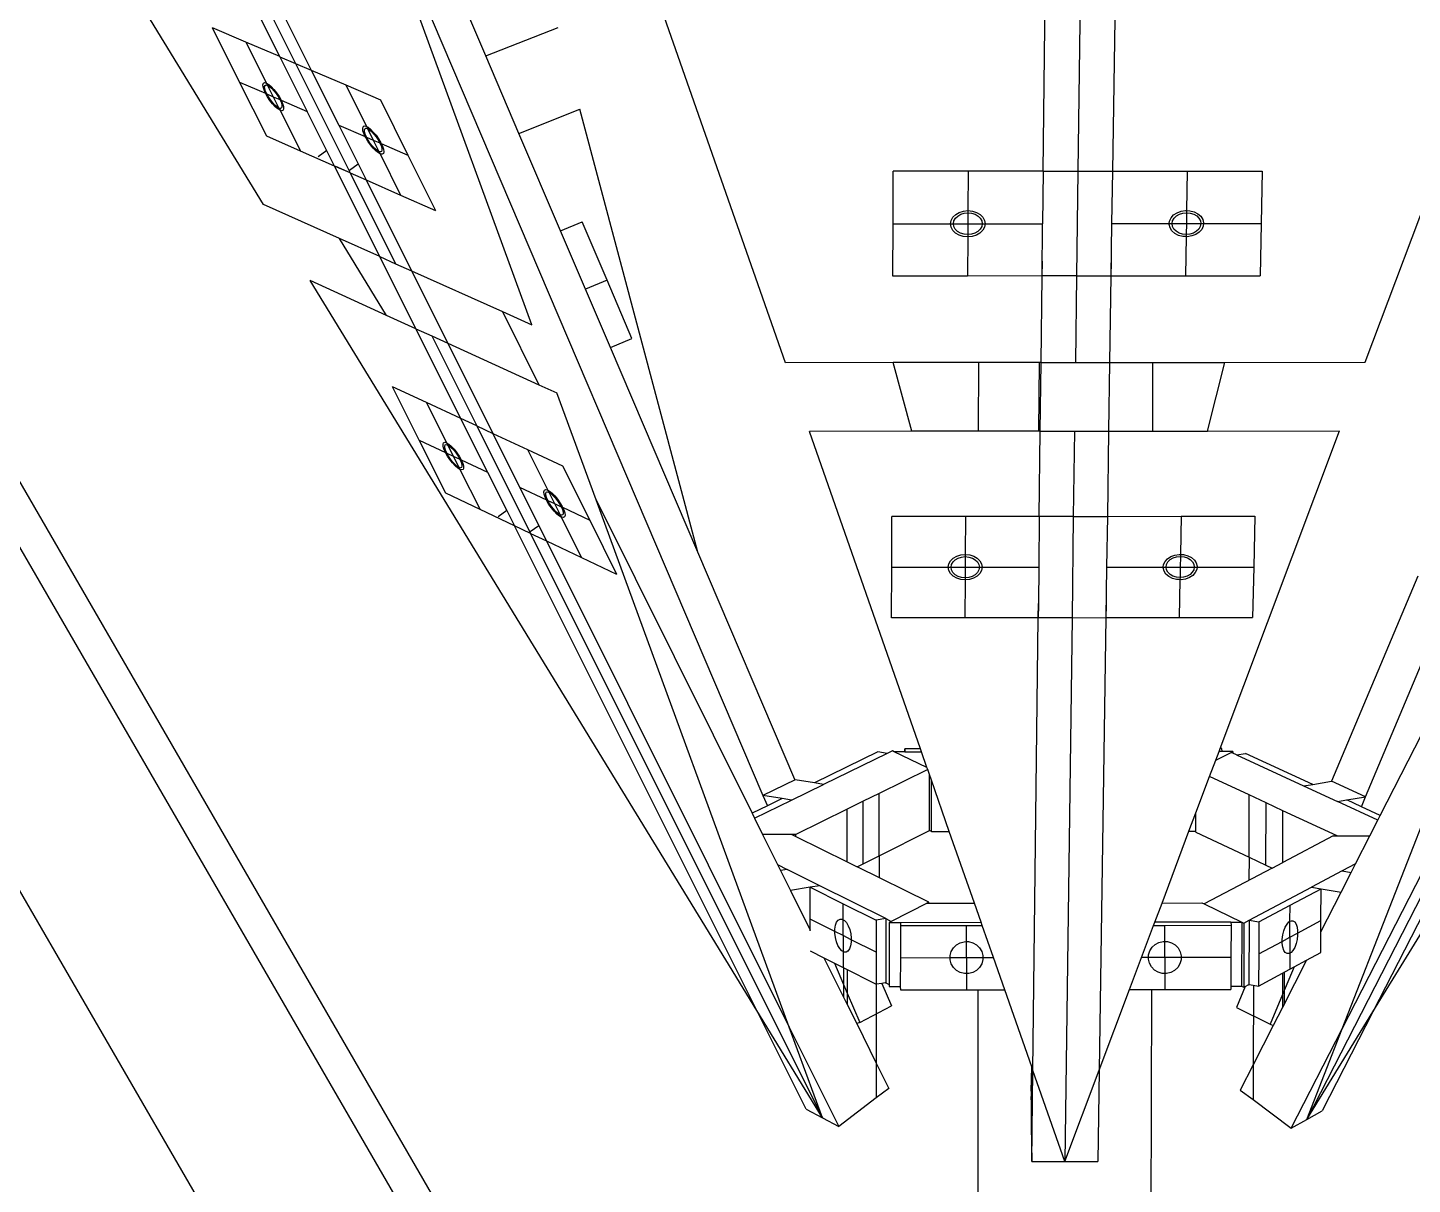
# Model space of a CAD drawing. Extents: x -61 to 68, y -78 to 75.
# Drawn here: x -14.03 to 9.12, y -51.82 to -32.47 of the extents above; entities that cross this region are included whole.
import ezdxf

# ---------------------------------------------------------------- set-up
doc = ezdxf.new("R2010")
doc.units = 0
doc.header["$MEASUREMENT"] = 0
doc.layers.get('0').update_dxf_attribs({"linetype": 'CONTINUOUS'})

msp = doc.modelspace()

# ---------------------------------------------------------------- linework, layer by layer
for p, q in [((-51.089, 22.631), (-5.445, -56.245)), ((-50.451, 22.655), (-5.401, -55.228)), ((-8.684, -56.365), (-52.14, 18.563)), ((8.337, -45.339), (24.602, -6.574)), ((-10.088, -35.432), (-17.137, -23.906)), ((-1.365, -38.078), (-5.106, -27.379)), ((8.332, -38.07), (12.353, -27.367)), ((-9.819, -32.959), (-11.97, -28.653)), ((-11.709, -28.759), (-9.554, -33.073)), ((-11.447, -28.864), (-9.291, -33.186)), ((-8.646, -29.127), (-1.74, -45.316)), ((-5.601, -37.445), (-8.646, -29.127)), ((2.946, -34.874), (2.997, -30.714)), ((3.581, -30.713), (3.526, -34.874)), ((4.168, -30.713), (4.103, -34.874)), ((-6.373, -32.943), (-7.066, -31.322)), ((-10.489, -33.384), (-10.945, -32.476)), ((-10.384, -32.717), (-10.945, -32.476)), ((-6.373, -32.943), (-5.163, -32.473)), ((-9.819, -32.959), (-10.384, -32.717)), ((-10.384, -32.717), (-10.041, -33.401)), ((-9.817, -32.96), (-9.819, -32.959)), ((-9.817, -32.96), (-9.554, -33.073)), ((-9.817, -32.96), (-9.36, -33.875)), ((-9.554, -33.073), (-9.291, -33.186)), ((-9.554, -33.073), (-8.64, -34.904)), ((-5.819, -34.242), (-6.373, -32.943)), ((-9.291, -33.186), (-8.716, -33.433)), ((-9.291, -33.186), (-8.832, -34.104)), ((-10.035, -34.29), (-10.489, -33.384)), ((-10.489, -33.384), (-10.057, -33.572)), ((-10.1, -33.428), (-10.091, -33.403)), ((-10.097, -33.466), (-10.1, -33.428)), ((-10.082, -33.515), (-10.097, -33.466)), ((-10.091, -33.403), (-10.071, -33.394)), ((-10.057, -33.572), (-10.082, -33.515)), ((-10.071, -33.394), (-10.041, -33.401)), ((-10.071, -33.461), (-10.064, -33.441)), ((-10.068, -33.493), (-10.071, -33.461)), ((-10.056, -33.534), (-10.068, -33.493)), ((-10.064, -33.441), (-10.047, -33.433)), ((-10.035, -33.581), (-10.056, -33.534)), ((-10.047, -33.433), (-10.022, -33.439)), ((-10.041, -33.401), (-10.022, -33.439)), ((-10.041, -33.401), (-10.003, -33.423)), ((-10.022, -33.439), (-9.991, -33.457)), ((-10.022, -33.439), (-9.927, -33.629)), ((-10.003, -33.423), (-9.961, -33.46)), ((-9.991, -33.457), (-9.955, -33.488)), ((-9.961, -33.46), (-9.915, -33.507)), ((-9.955, -33.488), (-9.917, -33.528)), ((-9.917, -33.528), (-9.88, -33.574)), ((-9.915, -33.507), (-9.871, -33.564)), ((-9.871, -33.564), (-9.831, -33.624)), ((-8.716, -33.433), (-8.37, -34.126)), ((-8.716, -33.433), (-8.136, -33.682)), ((-10.057, -33.572), (-10.035, -33.581)), ((-10.023, -33.633), (-10.057, -33.572)), ((-10.007, -33.632), (-10.035, -33.581)), ((-10.035, -33.581), (-9.927, -33.629)), ((-9.983, -33.693), (-10.023, -33.633)), ((-9.973, -33.682), (-10.007, -33.632)), ((-9.938, -33.749), (-9.983, -33.693)), ((-9.937, -33.729), (-9.973, -33.682)), ((-9.893, -33.797), (-9.938, -33.749)), ((-9.899, -33.769), (-9.937, -33.729)), ((-9.927, -33.629), (-9.818, -33.676)), ((-9.927, -33.629), (-9.832, -33.818)), ((-9.863, -33.799), (-9.899, -33.769)), ((-9.851, -33.834), (-9.893, -33.797)), ((-9.88, -33.574), (-9.847, -33.625)), ((-9.832, -33.818), (-9.863, -33.799)), ((-9.847, -33.625), (-9.818, -33.676)), ((-9.831, -33.624), (-9.797, -33.685)), ((-9.818, -33.676), (-9.797, -33.685)), ((-9.818, -33.676), (-9.797, -33.723)), ((-9.797, -33.685), (-9.36, -33.875)), ((-9.797, -33.685), (-9.772, -33.742)), ((-9.797, -33.723), (-9.785, -33.764)), ((-9.783, -33.796), (-9.79, -33.816)), ((-9.785, -33.764), (-9.783, -33.796)), ((-9.772, -33.742), (-9.757, -33.792)), ((-9.757, -33.792), (-9.754, -33.83)), ((-8.136, -33.682), (-7.675, -34.607)), ((-9.813, -33.856), (-9.851, -33.834)), ((-9.832, -33.818), (-9.813, -33.856)), ((-9.807, -33.824), (-9.832, -33.818)), ((-9.813, -33.856), (-9.472, -34.538)), ((-9.783, -33.863), (-9.813, -33.856)), ((-9.79, -33.816), (-9.807, -33.824)), ((-9.763, -33.854), (-9.783, -33.863)), ((-9.754, -33.83), (-9.763, -33.854)), ((-8.903, -34.788), (-9.36, -33.875)), ((-5.819, -34.242), (-4.8, -33.837)), ((-2.828, -41.246), (-4.8, -33.837)), ((-8.832, -34.104), (-8.389, -34.297)), ((-8.832, -34.104), (-8.375, -35.02)), ((-8.432, -34.16), (-8.426, -34.131)), ((-8.427, -34.201), (-8.432, -34.16)), ((-8.409, -34.253), (-8.427, -34.201)), ((-8.426, -34.131), (-8.408, -34.118)), ((-8.389, -34.297), (-8.409, -34.253)), ((-8.408, -34.118), (-8.38, -34.121)), ((-8.402, -34.185), (-8.395, -34.164)), ((-8.4, -34.217), (-8.402, -34.185)), ((-8.388, -34.258), (-8.4, -34.217)), ((-8.395, -34.164), (-8.377, -34.157)), ((-8.367, -34.306), (-8.388, -34.258)), ((-8.38, -34.121), (-8.37, -34.126)), ((-8.377, -34.157), (-8.352, -34.163)), ((-8.37, -34.126), (-8.343, -34.14)), ((-8.37, -34.126), (-8.352, -34.163)), ((-8.352, -34.163), (-8.32, -34.182)), ((-8.352, -34.163), (-8.256, -34.355)), ((-8.343, -34.14), (-8.3, -34.174)), ((-8.32, -34.182), (-8.283, -34.213)), ((-8.3, -34.174), (-8.255, -34.22)), ((-8.283, -34.213), (-8.245, -34.253)), ((-8.255, -34.22), (-8.209, -34.275)), ((-8.245, -34.253), (-8.208, -34.301)), ((-5.124, -35.87), (-5.819, -34.242)), ((-9.472, -34.538), (-10.035, -34.29)), ((-8.382, -34.312), (-8.389, -34.297)), ((-8.389, -34.297), (-8.367, -34.306)), ((-8.345, -34.374), (-8.382, -34.312)), ((-8.339, -34.358), (-8.367, -34.306)), ((-8.367, -34.306), (-8.256, -34.355)), ((-8.303, -34.435), (-8.345, -34.374)), ((-8.305, -34.409), (-8.339, -34.358)), ((-8.267, -34.456), (-8.305, -34.409)), ((-8.258, -34.49), (-8.303, -34.435)), ((-8.229, -34.497), (-8.267, -34.456)), ((-8.212, -34.536), (-8.258, -34.49)), ((-8.256, -34.355), (-8.16, -34.547)), ((-8.256, -34.355), (-8.145, -34.403)), ((-8.209, -34.275), (-8.167, -34.336)), ((-8.208, -34.301), (-8.173, -34.352)), ((-8.173, -34.352), (-8.145, -34.403)), ((-8.167, -34.336), (-8.13, -34.398)), ((-8.145, -34.403), (-8.123, -34.413)), ((-8.145, -34.403), (-8.124, -34.451)), ((-8.13, -34.398), (-8.123, -34.413)), ((-8.124, -34.451), (-8.112, -34.493)), ((-8.123, -34.413), (-7.675, -34.607)), ((-8.123, -34.413), (-8.103, -34.457)), ((-8.112, -34.493), (-8.11, -34.525)), ((-8.103, -34.457), (-8.085, -34.509)), ((-8.903, -34.788), (-9.472, -34.538)), ((-9.033, -34.529), (-9.179, -34.632)), ((-8.192, -34.527), (-8.229, -34.497)), ((-8.169, -34.569), (-8.212, -34.536)), ((-8.16, -34.547), (-8.192, -34.527)), ((-8.142, -34.583), (-8.169, -34.569)), ((-8.16, -34.547), (-8.142, -34.583)), ((-8.135, -34.553), (-8.16, -34.547)), ((-8.133, -34.588), (-8.142, -34.583)), ((-8.142, -34.583), (-7.797, -35.274)), ((-8.118, -34.545), (-8.135, -34.553)), ((-8.104, -34.591), (-8.133, -34.588)), ((-8.11, -34.525), (-8.118, -34.545)), ((-8.086, -34.578), (-8.104, -34.591)), ((-8.08, -34.55), (-8.086, -34.578)), ((-8.085, -34.509), (-8.08, -34.55)), ((-7.675, -34.607), (-7.215, -35.531)), ((-8.64, -34.904), (-8.903, -34.788)), ((-8.146, -36.303), (-8.903, -34.788)), ((-8.64, -34.904), (-8.88, -34.798)), ((-8.505, -34.76), (-8.651, -34.865)), ((-8.64, -34.904), (-7.881, -36.422)), ((-8.64, -34.904), (-8.375, -35.02)), ((0.436, -35.755), (0.438, -34.876)), ((1.692, -34.875), (0.438, -34.876)), ((1.692, -34.875), (1.688, -35.535)), ((2.946, -34.874), (1.692, -34.875)), ((2.946, -34.874), (2.936, -35.753)), ((2.946, -34.874), (3.526, -34.874)), ((3.526, -34.874), (3.503, -36.627)), ((3.526, -34.874), (4.103, -34.874)), ((4.103, -34.874), (4.091, -35.752)), ((4.103, -34.874), (5.356, -34.873)), ((5.356, -34.873), (5.345, -35.533)), ((5.356, -34.873), (6.61, -34.872)), ((6.61, -34.872), (6.591, -35.75)), ((-8.375, -35.02), (-7.616, -36.541)), ((-8.375, -35.02), (-7.797, -35.274)), ((-7.797, -35.274), (-7.215, -35.531)), ((-8.818, -36.002), (-10.088, -35.432)), ((1.408, -35.697), (1.437, -35.645)), ((1.437, -35.645), (1.483, -35.599)), ((1.478, -35.663), (1.517, -35.625)), ((1.483, -35.599), (1.543, -35.564)), ((1.517, -35.625), (1.567, -35.596)), ((1.543, -35.564), (1.613, -35.542)), ((1.567, -35.596), (1.625, -35.578)), ((1.613, -35.542), (1.688, -35.535)), ((1.625, -35.578), (1.687, -35.571)), ((1.687, -35.571), (1.686, -35.754)), ((1.688, -35.535), (1.687, -35.571)), ((1.687, -35.571), (1.75, -35.577)), ((1.688, -35.535), (1.762, -35.542)), ((1.75, -35.577), (1.807, -35.596)), ((1.762, -35.542), (1.832, -35.564)), ((1.807, -35.596), (1.857, -35.625)), ((1.832, -35.564), (1.891, -35.599)), ((1.857, -35.625), (1.895, -35.663)), ((1.891, -35.599), (1.937, -35.644)), ((1.937, -35.644), (1.965, -35.697)), ((5.084, -35.655), (5.126, -35.607)), ((5.126, -35.607), (5.184, -35.569)), ((5.134, -35.66), (5.173, -35.622)), ((5.173, -35.622), (5.223, -35.593)), ((5.184, -35.569), (5.252, -35.544)), ((5.223, -35.593), (5.282, -35.575)), ((5.252, -35.544), (5.326, -35.533)), ((5.282, -35.575), (5.344, -35.569)), ((5.326, -35.533), (5.345, -35.533)), ((5.344, -35.569), (5.341, -35.751)), ((5.345, -35.533), (5.344, -35.569)), ((5.344, -35.569), (5.406, -35.575)), ((5.345, -35.533), (5.401, -35.536)), ((5.401, -35.536), (5.472, -35.554)), ((5.406, -35.575), (5.464, -35.593)), ((5.464, -35.593), (5.513, -35.622)), ((5.472, -35.554), (5.534, -35.586)), ((5.513, -35.622), (5.551, -35.66)), ((5.534, -35.586), (5.583, -35.629)), ((5.583, -35.629), (5.615, -35.68)), ((-5.124, -35.87), (-4.762, -35.721)), ((-4.706, -36.847), (-5.124, -35.87)), ((-4.345, -36.696), (-4.762, -35.721)), ((0.433, -36.629), (0.436, -35.755)), ((0.436, -35.755), (1.397, -35.754)), ((1.397, -35.754), (1.408, -35.697)), ((1.397, -35.754), (1.446, -35.754)), ((1.407, -35.811), (1.397, -35.754)), ((1.435, -35.864), (1.407, -35.811)), ((1.481, -35.909), (1.435, -35.864)), ((1.446, -35.754), (1.454, -35.707)), ((1.453, -35.801), (1.446, -35.754)), ((1.446, -35.754), (1.686, -35.754)), ((1.477, -35.845), (1.453, -35.801)), ((1.454, -35.707), (1.478, -35.663)), ((1.515, -35.883), (1.477, -35.845)), ((1.565, -35.912), (1.515, -35.883)), ((1.686, -35.754), (1.685, -35.936)), ((1.686, -35.754), (1.927, -35.754)), ((1.855, -35.883), (1.805, -35.912)), ((1.894, -35.845), (1.855, -35.883)), ((1.935, -35.863), (1.889, -35.909)), ((1.918, -35.801), (1.894, -35.845)), ((1.895, -35.663), (1.919, -35.707)), ((1.927, -35.754), (1.918, -35.801)), ((1.919, -35.707), (1.927, -35.754)), ((1.927, -35.754), (1.975, -35.754)), ((1.964, -35.81), (1.935, -35.863)), ((1.975, -35.754), (1.964, -35.81)), ((1.965, -35.697), (1.975, -35.754)), ((1.975, -35.754), (2.936, -35.753)), ((2.927, -36.627), (2.936, -35.753)), ((4.091, -35.752), (4.079, -36.626)), ((4.091, -35.752), (5.054, -35.751)), ((5.053, -35.766), (5.054, -35.751)), ((5.067, -35.822), (5.053, -35.766)), ((5.054, -35.751), (5.059, -35.709)), ((5.054, -35.751), (5.101, -35.751)), ((5.059, -35.709), (5.084, -35.655)), ((5.099, -35.873), (5.067, -35.822)), ((5.148, -35.916), (5.099, -35.873)), ((5.101, -35.751), (5.11, -35.704)), ((5.108, -35.799), (5.101, -35.751)), ((5.101, -35.751), (5.341, -35.751)), ((5.131, -35.843), (5.108, -35.799)), ((5.11, -35.704), (5.134, -35.66)), ((5.169, -35.88), (5.131, -35.843)), ((5.218, -35.909), (5.169, -35.88)), ((5.341, -35.751), (5.338, -35.934)), ((5.341, -35.751), (5.581, -35.751)), ((5.509, -35.88), (5.458, -35.909)), ((5.548, -35.842), (5.509, -35.88)), ((5.572, -35.798), (5.548, -35.842)), ((5.551, -35.66), (5.574, -35.704)), ((5.598, -35.848), (5.555, -35.895)), ((5.581, -35.751), (5.572, -35.798)), ((5.574, -35.704), (5.581, -35.751)), ((5.581, -35.751), (5.628, -35.751)), ((5.623, -35.794), (5.598, -35.848)), ((5.615, -35.68), (5.629, -35.737)), ((5.628, -35.751), (5.623, -35.794)), ((5.629, -35.737), (5.628, -35.751)), ((5.628, -35.751), (6.591, -35.75)), ((6.591, -35.75), (6.573, -36.624)), ((-8.032, -37.287), (-8.818, -36.002)), ((-8.146, -36.303), (-8.818, -36.002)), ((1.541, -35.944), (1.481, -35.909)), ((1.61, -35.966), (1.541, -35.944)), ((1.623, -35.93), (1.565, -35.912)), ((1.685, -35.973), (1.61, -35.966)), ((1.685, -35.936), (1.623, -35.93)), ((1.685, -35.973), (1.68, -36.628)), ((1.747, -35.93), (1.685, -35.936)), ((1.685, -35.936), (1.685, -35.973)), ((1.759, -35.965), (1.685, -35.973)), ((1.805, -35.912), (1.747, -35.93)), ((1.829, -35.944), (1.759, -35.965)), ((1.889, -35.909), (1.829, -35.944)), ((5.21, -35.948), (5.148, -35.916)), ((5.281, -35.966), (5.21, -35.948)), ((5.276, -35.928), (5.218, -35.909)), ((5.338, -35.934), (5.276, -35.928)), ((5.337, -35.969), (5.281, -35.966)), ((5.337, -35.969), (5.326, -36.625)), ((5.338, -35.934), (5.337, -35.969)), ((5.356, -35.97), (5.337, -35.969)), ((5.4, -35.927), (5.338, -35.934)), ((5.43, -35.958), (5.356, -35.97)), ((5.458, -35.909), (5.4, -35.927)), ((5.498, -35.933), (5.43, -35.958)), ((5.555, -35.895), (5.498, -35.933)), ((-8.146, -36.303), (-7.881, -36.422)), ((-7.543, -37.51), (-8.146, -36.303)), ((-7.881, -36.422), (-7.616, -36.541)), ((-7.616, -36.541), (-7.011, -37.752)), ((-7.616, -36.541), (-6.095, -37.223)), ((2.93, -36.379), (2.932, -36.508)), ((4.082, -36.378), (4.085, -36.507)), ((-1.844, -48.912), (-9.309, -36.705)), ((-8.032, -37.287), (-9.309, -36.705)), ((-4.345, -36.696), (-4.706, -36.847)), ((-3.929, -37.673), (-4.345, -36.696)), ((1.68, -36.628), (0.433, -36.629)), ((2.927, -36.627), (1.68, -36.628)), ((2.911, -38.074), (2.927, -36.627)), ((3.503, -36.627), (2.927, -36.627)), ((3.503, -36.627), (2.979, -36.627)), ((3.503, -36.627), (3.484, -38.074)), ((3.503, -36.627), (4.079, -36.626)), ((4.079, -36.626), (4.057, -38.073)), ((4.079, -36.626), (5.326, -36.625)), ((5.326, -36.625), (6.573, -36.624)), ((8.458, -48.936), (15.968, -36.709)), ((-4.288, -37.826), (-4.706, -36.847)), ((-6.095, -37.223), (-5.487, -38.446)), ((-6.095, -37.223), (-5.601, -37.445)), ((-7.543, -37.51), (-8.032, -37.287)), ((-7.543, -37.51), (-7.278, -37.631)), ((-6.792, -39.012), (-7.543, -37.51)), ((-7.278, -37.631), (-7.011, -37.752)), ((-7.278, -37.631), (-6.526, -39.135)), ((-4.288, -37.826), (-3.929, -37.673)), ((-7.011, -37.752), (-6.258, -39.26)), ((-7.011, -37.752), (-5.487, -38.446)), ((-2.828, -41.246), (-4.288, -37.826)), ((0.44, -38.076), (-1.365, -38.078)), ((1.862, -38.075), (0.44, -38.076)), ((0.75, -39.225), (0.44, -38.076)), ((1.862, -38.075), (1.861, -39.224)), ((2.885, -38.074), (1.862, -38.075)), ((2.872, -39.223), (2.885, -38.074)), ((2.889, -38.074), (2.885, -38.074)), ((2.892, -38.074), (2.889, -38.074)), ((2.911, -38.074), (2.892, -38.074)), ((2.898, -39.223), (2.911, -38.074)), ((2.911, -38.074), (3.484, -38.074)), ((3.484, -38.074), (4.057, -38.073)), ((4.057, -38.073), (4.04, -39.222)), ((4.057, -38.073), (4.776, -38.073)), ((4.776, -38.073), (4.774, -39.222)), ((4.776, -38.073), (5.984, -38.072)), ((5.691, -39.221), (5.984, -38.072)), ((5.984, -38.072), (8.332, -38.07)), ((-7.486, -39.374), (-7.933, -38.482)), ((-7.365, -38.746), (-7.933, -38.482)), ((-5.487, -38.446), (-5.184, -38.584)), ((-4.53, -40.37), (-5.184, -38.584)), ((-6.792, -39.012), (-7.365, -38.746)), ((-7.365, -38.746), (-7.029, -39.417)), ((-6.526, -39.135), (-6.792, -39.012)), ((-6.343, -39.91), (-6.792, -39.012)), ((-6.526, -39.135), (-6.258, -39.26)), ((-6.526, -39.135), (-5.628, -40.932)), ((-6.258, -39.26), (-5.676, -39.53)), ((-6.258, -39.26), (-5.808, -40.161)), ((0.75, -39.225), (-0.963, -39.226)), ((0.894, -44.535), (-0.963, -39.226)), ((1.861, -39.224), (0.75, -39.225)), ((2.872, -39.223), (1.861, -39.224)), ((2.876, -39.223), (2.872, -39.223)), ((2.879, -39.223), (2.876, -39.223)), ((2.898, -39.223), (2.879, -39.223)), ((2.881, -40.649), (2.898, -39.223)), ((2.898, -39.223), (3.469, -39.223)), ((3.469, -39.223), (3.45, -40.648)), ((3.469, -39.223), (4.04, -39.222)), ((4.04, -39.222), (4.019, -40.648)), ((4.04, -39.222), (4.774, -39.222)), ((4.774, -39.222), (5.691, -39.221)), ((5.691, -39.221), (7.9, -39.219)), ((5.904, -44.531), (7.9, -39.219)), ((7.945, -49.218), (11.811, -39.321)), ((-7.041, -40.262), (-7.486, -39.374)), ((-7.486, -39.374), (-7.049, -39.579)), ((-7.089, -39.439), (-7.08, -39.416)), ((-7.087, -39.476), (-7.089, -39.439)), ((-7.073, -39.523), (-7.087, -39.476)), ((-7.08, -39.416), (-7.059, -39.409)), ((-7.049, -39.579), (-7.073, -39.523)), ((-7.061, -39.473), (-7.053, -39.454)), ((-7.059, -39.503), (-7.061, -39.473)), ((-7.059, -39.409), (-7.029, -39.417)), ((-7.047, -39.543), (-7.059, -39.503)), ((-7.053, -39.454), (-7.035, -39.448)), ((-7.049, -39.579), (-7.027, -39.589)), ((-7.015, -39.639), (-7.049, -39.579)), ((-7.027, -39.589), (-7.047, -39.543)), ((-7.035, -39.448), (-7.01, -39.455)), ((-7.029, -39.417), (-7.01, -39.455)), ((-7.029, -39.417), (-6.991, -39.441)), ((-7.01, -39.455), (-6.979, -39.474)), ((-7.01, -39.455), (-6.917, -39.641)), ((-6.991, -39.441), (-6.948, -39.478)), ((-6.979, -39.474), (-6.943, -39.505)), ((-6.948, -39.478), (-6.903, -39.526)), ((-6.943, -39.505), (-6.905, -39.546)), ((-6.905, -39.546), (-6.868, -39.592)), ((-6.903, -39.526), (-6.859, -39.583)), ((-6.859, -39.583), (-6.818, -39.643)), ((-5.676, -39.53), (-5.337, -40.21)), ((-5.676, -39.53), (-5.089, -39.802)), ((8.582, -45.651), (11.782, -39.378)), ((-6.999, -39.639), (-7.027, -39.589)), ((-7.027, -39.589), (-6.917, -39.641)), ((-6.975, -39.699), (-7.015, -39.639)), ((-6.966, -39.689), (-6.999, -39.639)), ((-6.931, -39.755), (-6.975, -39.699)), ((-6.929, -39.736), (-6.966, -39.689)), ((-6.886, -39.803), (-6.931, -39.755)), ((-6.891, -39.776), (-6.929, -39.736)), ((-6.917, -39.641), (-6.807, -39.692)), ((-6.917, -39.641), (-6.824, -39.827)), ((-6.855, -39.807), (-6.891, -39.776)), ((-6.843, -39.84), (-6.886, -39.803)), ((-6.868, -39.592), (-6.835, -39.642)), ((-6.824, -39.827), (-6.855, -39.807)), ((-6.835, -39.642), (-6.807, -39.692)), ((-6.818, -39.643), (-6.785, -39.703)), ((-6.807, -39.692), (-6.785, -39.703)), ((-6.807, -39.692), (-6.787, -39.739)), ((-6.787, -39.739), (-6.775, -39.779)), ((-6.785, -39.703), (-6.343, -39.91)), ((-6.785, -39.703), (-6.76, -39.758)), ((-6.773, -39.809), (-6.781, -39.828)), ((-6.775, -39.779), (-6.773, -39.809)), ((-6.76, -39.758), (-6.747, -39.806)), ((-6.747, -39.806), (-6.744, -39.843)), ((-5.089, -39.802), (-4.636, -40.71)), ((-6.805, -39.864), (-6.843, -39.84)), ((-6.824, -39.827), (-6.805, -39.864)), ((-6.798, -39.834), (-6.824, -39.827)), ((-6.805, -39.864), (-6.47, -40.533)), ((-6.775, -39.872), (-6.805, -39.864)), ((-6.781, -39.828), (-6.798, -39.834)), ((-6.754, -39.865), (-6.775, -39.872)), ((-6.744, -39.843), (-6.754, -39.865)), ((-6.343, -39.91), (-6.022, -40.551)), ((-6.47, -40.533), (-7.041, -40.262)), ((-5.808, -40.161), (-5.359, -40.371)), ((-5.808, -40.161), (-5.36, -41.059)), ((-5.401, -40.238), (-5.394, -40.211)), ((-5.396, -40.278), (-5.401, -40.238)), ((-5.379, -40.328), (-5.396, -40.278)), ((-5.394, -40.211), (-5.375, -40.2)), ((-5.375, -40.2), (-5.346, -40.205)), ((-5.371, -40.264), (-5.363, -40.245)), ((-5.369, -40.294), (-5.371, -40.264)), ((-5.363, -40.245), (-5.345, -40.239)), ((-5.346, -40.205), (-5.337, -40.21)), ((-5.345, -40.239), (-5.319, -40.246)), ((-5.337, -40.21), (-5.309, -40.225)), ((-5.337, -40.21), (-5.319, -40.246)), ((-5.319, -40.246), (-5.287, -40.266)), ((-5.319, -40.246), (-5.225, -40.434)), ((-5.309, -40.225), (-5.266, -40.26)), ((-5.287, -40.266), (-5.25, -40.298)), ((-5.266, -40.26), (-5.221, -40.306)), ((-5.359, -40.371), (-5.379, -40.328)), ((-5.358, -40.335), (-5.369, -40.294)), ((-5.352, -40.386), (-5.359, -40.371)), ((-5.359, -40.371), (-5.338, -40.381)), ((-5.338, -40.381), (-5.358, -40.335)), ((-5.317, -40.447), (-5.352, -40.386)), ((-5.309, -40.432), (-5.338, -40.381)), ((-5.338, -40.381), (-5.225, -40.434)), ((-5.275, -40.507), (-5.317, -40.447)), ((-5.276, -40.483), (-5.309, -40.432)), ((-5.238, -40.53), (-5.276, -40.483)), ((-5.229, -40.562), (-5.275, -40.507)), ((-5.25, -40.298), (-5.212, -40.338)), ((-5.225, -40.434), (-5.131, -40.622)), ((-5.225, -40.434), (-5.112, -40.487)), ((-5.221, -40.306), (-5.175, -40.361)), ((-5.212, -40.338), (-5.174, -40.386)), ((-5.175, -40.361), (-5.133, -40.422)), ((-5.174, -40.386), (-5.14, -40.437)), ((-5.14, -40.437), (-5.112, -40.487)), ((-5.133, -40.422), (-5.097, -40.483)), ((-5.112, -40.487), (-5.09, -40.497)), ((-5.112, -40.487), (-5.092, -40.534)), ((-5.097, -40.483), (-5.09, -40.497)), ((-5.09, -40.497), (-4.636, -40.71)), ((-5.09, -40.497), (-5.07, -40.54)), ((-1.3, -49.193), (-4.53, -40.37)), ((-4.53, -40.37), (-1.922, -45.615)), ((-5.896, -40.805), (-6.47, -40.533)), ((-6.022, -40.551), (-6.165, -40.656)), ((-6.022, -40.551), (-5.896, -40.805)), ((-5.2, -40.571), (-5.238, -40.53)), ((-5.184, -40.609), (-5.229, -40.562)), ((-5.163, -40.602), (-5.2, -40.571)), ((-5.141, -40.643), (-5.184, -40.609)), ((-5.131, -40.622), (-5.163, -40.602)), ((-5.113, -40.659), (-5.141, -40.643)), ((-5.131, -40.622), (-5.113, -40.659)), ((-5.105, -40.63), (-5.131, -40.622)), ((-5.104, -40.664), (-5.113, -40.659)), ((-5.113, -40.659), (-4.775, -41.336)), ((-5.087, -40.624), (-5.105, -40.63)), ((-5.075, -40.668), (-5.104, -40.664)), ((-5.092, -40.534), (-5.08, -40.574)), ((-5.079, -40.605), (-5.087, -40.624)), ((-5.08, -40.574), (-5.079, -40.605)), ((-5.056, -40.657), (-5.075, -40.668)), ((-5.07, -40.54), (-5.054, -40.591)), ((-5.049, -40.631), (-5.056, -40.657)), ((-5.054, -40.591), (-5.049, -40.631)), ((-4.636, -40.71), (-4.186, -41.616)), ((0.413, -41.5), (0.416, -40.651)), ((1.649, -40.65), (0.416, -40.651)), ((1.649, -40.65), (1.644, -41.287)), ((2.881, -40.649), (1.649, -40.65)), ((2.881, -40.649), (2.872, -41.498)), ((3.45, -40.648), (2.881, -40.649)), ((3.45, -40.648), (3.43, -42.343)), ((3.45, -40.648), (4.019, -40.648)), ((4.019, -40.648), (4.007, -41.497)), ((4.019, -40.648), (5.251, -40.647)), ((5.251, -40.647), (5.24, -41.285)), ((5.251, -40.647), (6.484, -40.646)), ((6.484, -40.646), (6.466, -41.495)), ((-5.628, -40.932), (-5.896, -40.805)), ((-1.844, -48.912), (-5.896, -40.805)), ((-5.487, -40.804), (-5.631, -40.909)), ((-5.628, -40.932), (-5.36, -41.059)), ((-5.628, -40.932), (-0.745, -50.707)), ((12.368, -40.943), (7.353, -50.735)), ((12.619, -40.816), (8.458, -48.936)), ((-5.36, -41.059), (-4.775, -41.336)), ((-5.36, -41.059), (-1.3, -49.193)), ((7.945, -49.218), (12.115, -41.071)), ((-4.775, -41.336), (-4.186, -41.616)), ((-1.204, -45.051), (-2.828, -41.246)), ((1.369, -41.444), (1.398, -41.393)), ((1.398, -41.393), (1.443, -41.349)), ((1.415, -41.453), (1.439, -41.411)), ((1.439, -41.411), (1.477, -41.374)), ((1.443, -41.349), (1.502, -41.316)), ((1.477, -41.374), (1.526, -41.346)), ((1.502, -41.316), (1.571, -41.294)), ((1.526, -41.346), (1.583, -41.328)), ((1.571, -41.294), (1.644, -41.287)), ((1.583, -41.328), (1.644, -41.322)), ((1.644, -41.322), (1.643, -41.499)), ((1.644, -41.287), (1.644, -41.322)), ((1.644, -41.287), (1.718, -41.294)), ((1.644, -41.322), (1.705, -41.328)), ((1.705, -41.328), (1.762, -41.346)), ((1.718, -41.294), (1.786, -41.315)), ((1.762, -41.346), (1.811, -41.374)), ((1.786, -41.315), (1.845, -41.349)), ((1.811, -41.374), (1.848, -41.411)), ((1.845, -41.349), (1.889, -41.393)), ((1.848, -41.411), (1.872, -41.453)), ((1.889, -41.393), (1.917, -41.444)), ((4.959, -41.455), (4.984, -41.403)), ((4.984, -41.403), (5.026, -41.357)), ((5.009, -41.451), (5.033, -41.408)), ((5.026, -41.357), (5.082, -41.32)), ((5.033, -41.408), (5.072, -41.371)), ((5.072, -41.371), (5.121, -41.343)), ((5.082, -41.32), (5.149, -41.295)), ((5.121, -41.343), (5.178, -41.326)), ((5.149, -41.295), (5.222, -41.285)), ((5.178, -41.326), (5.24, -41.319)), ((5.222, -41.285), (5.24, -41.285)), ((5.24, -41.319), (5.237, -41.496)), ((5.24, -41.285), (5.295, -41.288)), ((5.24, -41.285), (5.24, -41.319)), ((5.24, -41.319), (5.301, -41.325)), ((5.295, -41.288), (5.365, -41.306)), ((5.301, -41.325), (5.358, -41.343)), ((5.358, -41.343), (5.406, -41.371)), ((5.365, -41.306), (5.426, -41.336)), ((5.406, -41.371), (5.443, -41.408)), ((5.426, -41.336), (5.475, -41.378)), ((5.443, -41.408), (5.466, -41.45)), ((5.475, -41.378), (5.506, -41.428)), ((5.506, -41.428), (5.52, -41.482)), ((0.411, -42.345), (0.413, -41.5)), ((0.413, -41.5), (1.359, -41.499)), ((1.359, -41.499), (1.369, -41.444)), ((1.359, -41.499), (1.406, -41.499)), ((1.369, -41.554), (1.359, -41.499)), ((1.397, -41.605), (1.369, -41.554)), ((1.441, -41.649), (1.397, -41.605)), ((1.406, -41.499), (1.415, -41.453)), ((1.414, -41.545), (1.406, -41.499)), ((1.406, -41.499), (1.643, -41.499)), ((1.438, -41.587), (1.414, -41.545)), ((1.475, -41.624), (1.438, -41.587)), ((1.5, -41.682), (1.441, -41.649)), ((1.524, -41.652), (1.475, -41.624)), ((1.581, -41.669), (1.524, -41.652)), ((1.642, -41.675), (1.581, -41.669)), ((1.643, -41.499), (1.642, -41.675)), ((1.703, -41.669), (1.642, -41.675)), ((1.643, -41.499), (1.879, -41.499)), ((1.76, -41.652), (1.703, -41.669)), ((1.809, -41.624), (1.76, -41.652)), ((1.842, -41.649), (1.783, -41.682)), ((1.847, -41.587), (1.809, -41.624)), ((1.888, -41.605), (1.842, -41.649)), ((1.871, -41.544), (1.847, -41.587)), ((1.879, -41.499), (1.871, -41.544)), ((1.872, -41.453), (1.879, -41.499)), ((1.879, -41.499), (1.927, -41.499)), ((1.917, -41.554), (1.888, -41.605)), ((1.917, -41.444), (1.927, -41.499)), ((1.927, -41.499), (1.917, -41.554)), ((1.927, -41.499), (2.872, -41.498)), ((2.872, -41.498), (2.866, -42.103)), ((4.007, -41.497), (3.996, -42.342)), ((4.007, -41.497), (4.955, -41.496)), ((4.953, -41.51), (4.955, -41.496)), ((4.967, -41.565), (4.953, -41.51)), ((4.955, -41.496), (4.959, -41.455)), ((4.955, -41.496), (5, -41.496)), ((4.999, -41.614), (4.967, -41.565)), ((5.047, -41.655), (4.999, -41.614)), ((5, -41.496), (5.009, -41.451)), ((5.008, -41.542), (5, -41.496)), ((5, -41.496), (5.237, -41.496)), ((5.03, -41.584), (5.008, -41.542)), ((5.067, -41.621), (5.03, -41.584)), ((5.108, -41.686), (5.047, -41.655)), ((5.116, -41.649), (5.067, -41.621)), ((5.173, -41.667), (5.116, -41.649)), ((5.234, -41.672), (5.173, -41.667)), ((5.234, -41.672), (5.233, -41.706)), ((5.237, -41.496), (5.234, -41.672)), ((5.295, -41.666), (5.234, -41.672)), ((5.237, -41.496), (5.473, -41.496)), ((5.352, -41.649), (5.295, -41.666)), ((5.391, -41.672), (5.324, -41.696)), ((5.402, -41.621), (5.352, -41.649)), ((5.448, -41.635), (5.391, -41.672)), ((5.44, -41.584), (5.402, -41.621)), ((5.464, -41.542), (5.44, -41.584)), ((5.489, -41.589), (5.448, -41.635)), ((5.473, -41.496), (5.464, -41.542)), ((5.466, -41.45), (5.473, -41.496)), ((5.473, -41.496), (5.519, -41.496)), ((5.514, -41.537), (5.489, -41.589)), ((5.519, -41.496), (5.514, -41.537)), ((5.52, -41.482), (5.519, -41.496)), ((5.519, -41.496), (6.466, -41.495)), ((6.466, -41.495), (6.448, -42.34)), ((9.209, -41.647), (7.768, -45.078)), ((1.568, -41.704), (1.5, -41.682)), ((1.641, -41.711), (1.568, -41.704)), ((1.641, -41.711), (1.637, -42.344)), ((1.642, -41.675), (1.641, -41.711)), ((1.715, -41.703), (1.641, -41.711)), ((1.783, -41.682), (1.715, -41.703)), ((5.178, -41.704), (5.108, -41.686)), ((5.233, -41.706), (5.178, -41.704)), ((5.233, -41.706), (5.222, -42.341)), ((5.252, -41.707), (5.233, -41.706)), ((5.324, -41.696), (5.252, -41.707)), ((2.862, -42.343), (2.866, -42.103)), ((2.866, -42.103), (2.864, -42.343)), ((2.866, -42.103), (2.868, -42.234)), ((3.999, -42.103), (4.002, -42.233)), ((1.637, -42.344), (0.411, -42.345)), ((2.862, -42.343), (1.637, -42.344)), ((2.775, -49.914), (2.862, -42.343)), ((2.864, -42.343), (2.862, -42.343)), ((3.43, -42.343), (2.864, -42.343)), ((3.43, -42.343), (3.308, -51.439)), ((3.43, -42.343), (3.996, -42.342)), ((3.996, -42.342), (3.882, -49.913)), ((3.996, -42.342), (5.222, -42.341)), ((5.222, -42.341), (6.448, -42.34)), ((0.182, -44.588), (-0.88, -45.106)), ((0.336, -44.612), (-0.726, -45.131)), ((0.336, -44.612), (0.182, -44.588)), ((0.424, -44.569), (0.336, -44.612)), ((0.457, -44.585), (0.424, -44.569)), ((0.633, -44.584), (0.457, -44.585)), ((1.003, -44.846), (0.457, -44.585)), ((0.634, -44.584), (0.633, -44.535)), ((0.894, -44.535), (0.633, -44.535)), ((0.633, -44.535), (0.633, -44.584)), ((0.634, -44.584), (0.633, -44.584)), ((0.634, -44.584), (0.911, -44.584)), ((0.911, -44.584), (0.894, -44.535)), ((1.003, -44.846), (0.911, -44.584)), ((5.831, -44.725), (5.886, -44.58)), ((5.831, -44.725), (6.087, -44.595)), ((5.886, -44.58), (5.904, -44.531)), ((5.94, -44.58), (5.886, -44.58)), ((5.935, -44.53), (5.904, -44.531)), ((5.94, -44.58), (5.935, -44.53)), ((6.116, -44.58), (5.94, -44.58)), ((6.087, -44.595), (6.116, -44.58)), ((6.116, -44.609), (6.087, -44.595)), ((6.116, -44.58), (6.116, -44.609)), ((6.18, -44.638), (6.116, -44.609)), ((6.18, -44.638), (6.33, -44.613)), ((6.18, -44.638), (7.301, -45.156)), ((7.453, -45.131), (6.33, -44.613)), ((1.015, -44.881), (0.203, -45.281)), ((1.015, -44.881), (1.003, -44.846)), ((1.044, -44.964), (1.015, -44.881)), ((5.728, -45), (5.831, -44.725)), ((-1.202, -45.054), (-1.74, -45.316)), ((-1.262, -45.394), (-0.726, -45.131)), ((-1.202, -45.054), (-1.204, -45.051)), ((-0.88, -45.106), (-1.202, -45.054)), ((-0.726, -45.131), (-0.88, -45.106)), ((1.043, -45.902), (1.044, -44.964)), ((1.077, -45.06), (1.044, -44.964)), ((1.077, -45.918), (1.077, -45.06)), ((1.377, -45.918), (1.077, -45.06)), ((5.499, -45.609), (5.728, -45)), ((6.39, -45.308), (5.728, -45)), ((7.301, -45.156), (7.453, -45.131)), ((7.453, -45.131), (7.768, -45.078)), ((8.337, -45.339), (7.768, -45.078)), ((-1.74, -45.316), (-1.666, -45.49)), ((-1.417, -45.369), (-1.74, -45.316)), ((-1.417, -45.369), (-1.666, -45.49)), ((-1.262, -45.394), (-1.417, -45.369)), ((0.203, -45.281), (-0.064, -45.413)), ((0.203, -46.324), (0.203, -45.281)), ((6.388, -46.35), (6.39, -45.308)), ((6.672, -45.439), (6.39, -45.308)), ((7.301, -45.156), (7.869, -45.418)), ((8.021, -45.392), (8.337, -45.339)), ((8.267, -45.506), (8.337, -45.339)), ((-1.666, -45.49), (-1.922, -45.615)), ((-1.881, -45.696), (-1.262, -45.394)), ((-0.332, -45.545), (-1.189, -45.968)), ((-0.064, -45.413), (-0.332, -45.545)), ((-0.331, -46.425), (-0.332, -45.545)), ((-0.064, -46.457), (-0.064, -45.413)), ((6.669, -46.483), (6.672, -45.439)), ((6.955, -45.571), (6.672, -45.439)), ((6.953, -46.437), (6.955, -45.571)), ((7.862, -45.992), (6.955, -45.571)), ((7.869, -45.418), (8.021, -45.392)), ((8.543, -45.729), (7.869, -45.418)), ((8.267, -45.506), (8.021, -45.392)), ((8.582, -45.651), (8.267, -45.506)), ((-1.922, -45.615), (-1.881, -45.696)), ((-1.881, -45.696), (-1.746, -45.969)), ((5.384, -45.915), (5.499, -45.609)), ((5.499, -45.914), (5.499, -45.609)), ((8.408, -45.992), (8.543, -45.729)), ((8.543, -45.729), (8.582, -45.651)), ((-1.255, -45.968), (-1.746, -45.969)), ((-1.746, -45.969), (-1.495, -46.473)), ((-1.189, -45.968), (-1.255, -45.968)), ((-1.255, -45.968), (-1.189, -46.001)), ((-1.189, -46.001), (-1.189, -45.968)), ((-1.189, -46.001), (-0.331, -46.425)), ((0.203, -46.324), (1.043, -45.902)), ((1.077, -45.918), (1.043, -45.902)), ((1.077, -45.918), (1.377, -45.918)), ((1.797, -47.118), (1.377, -45.918)), ((4.933, -47.115), (5.384, -45.915)), ((5.384, -45.915), (5.499, -45.914)), ((5.499, -45.931), (5.499, -45.914)), ((5.499, -45.931), (6.388, -46.35)), ((7.797, -45.993), (6.953, -46.437)), ((7.797, -45.993), (7.862, -45.992)), ((7.862, -45.992), (8.408, -45.992)), ((8.171, -46.457), (8.408, -45.992)), ((-1.495, -46.473), (-1.337, -46.552)), ((-1.495, -46.473), (-1.446, -46.571)), ((-0.331, -46.425), (-0.165, -46.508)), ((-0.165, -46.508), (-0.064, -46.457)), ((1.035, -47.101), (-0.165, -46.508)), ((-0.064, -46.457), (0.203, -46.324)), ((0.203, -46.324), (0.203, -46.689)), ((6.773, -46.532), (5.636, -47.131)), ((6.388, -46.35), (6.387, -46.735)), ((6.388, -46.35), (6.669, -46.483)), ((6.669, -46.483), (6.773, -46.532)), ((6.773, -46.532), (6.953, -46.437)), ((8.171, -46.457), (7.946, -46.577)), ((8.098, -46.602), (8.171, -46.457)), ((-1.337, -46.552), (-1.446, -46.571)), ((-1.446, -46.571), (-1.279, -46.907)), ((-0.791, -46.825), (-1.337, -46.552)), ((7.946, -46.577), (7.431, -46.851)), ((7.929, -46.932), (8.098, -46.602)), ((7.946, -46.577), (8.098, -46.602)), ((-0.949, -46.851), (-1.279, -46.907)), ((-1.279, -46.907), (-0.949, -47.571)), ((-0.791, -46.825), (-0.949, -46.851)), ((-0.949, -46.851), (-0.4, -47.126)), ((-0.949, -47.384), (-0.949, -46.851)), ((0.313, -47.376), (-0.791, -46.825)), ((6.39, -47.404), (7.431, -46.851)), ((7.074, -47.153), (7.592, -46.877)), ((7.431, -46.851), (7.592, -46.877)), ((7.59, -47.597), (7.929, -46.932)), ((7.591, -47.41), (7.592, -46.877)), ((7.592, -46.877), (7.929, -46.932)), ((-0.4, -47.126), (0.154, -47.403)), ((-0.4, -47.394), (-0.4, -47.126)), ((1.004, -47.118), (0.406, -47.422)), ((1.035, -47.101), (1.004, -47.118)), ((1.004, -47.118), (1.035, -47.118)), ((1.035, -47.118), (1.035, -47.101)), ((1.035, -47.118), (1.797, -47.118)), ((1.909, -47.438), (1.797, -47.118)), ((4.813, -47.435), (4.933, -47.115)), ((4.933, -47.115), (5.6, -47.114)), ((5.6, -47.114), (5.636, -47.131)), ((5.636, -47.131), (6.267, -47.434)), ((6.552, -47.431), (7.074, -47.153)), ((7.073, -47.421), (7.074, -47.153)), ((-0.536, -47.592), (-0.949, -47.384)), ((-0.949, -47.571), (-0.949, -47.384)), ((-0.526, -47.488), (-0.507, -47.438)), ((-0.507, -47.438), (-0.481, -47.403)), ((-0.481, -47.403), (-0.449, -47.385)), ((-0.449, -47.385), (-0.414, -47.386)), ((-0.414, -47.386), (-0.4, -47.394)), ((-0.4, -47.66), (-0.4, -47.394)), ((-0.4, -47.394), (-0.378, -47.406)), ((-0.378, -47.406), (-0.344, -47.443)), ((-0.344, -47.443), (-0.313, -47.495)), ((0.313, -47.376), (0.154, -47.403)), ((0.154, -47.403), (0.154, -47.939)), ((0.313, -47.376), (0.406, -47.422)), ((0.313, -47.376), (0.313, -48.448)), ((0.406, -47.422), (0.373, -47.439)), ((0.373, -47.439), (0.558, -47.439)), ((0.373, -47.439), (0.373, -48.479)), ((0.558, -47.439), (1.909, -47.438)), ((0.558, -47.439), (0.559, -47.493)), ((1.928, -47.491), (1.909, -47.438)), ((4.793, -47.489), (4.813, -47.435)), ((6.082, -47.434), (4.813, -47.435)), ((6.082, -47.434), (6.087, -47.488)), ((6.082, -47.434), (6.267, -47.434)), ((6.267, -47.434), (6.264, -48.507)), ((6.267, -47.434), (6.302, -47.45)), ((6.302, -47.45), (6.3, -48.524)), ((6.302, -47.45), (6.39, -47.404)), ((6.39, -47.404), (6.387, -48.477)), ((6.39, -47.404), (6.552, -47.431)), ((6.552, -47.431), (6.551, -47.967)), ((7.023, -47.467), (7.056, -47.431)), ((7.056, -47.431), (7.073, -47.421)), ((7.073, -47.421), (7.09, -47.412)), ((7.073, -47.687), (7.073, -47.421)), ((7.09, -47.412), (7.122, -47.413)), ((7.122, -47.413), (7.152, -47.431)), ((7.152, -47.431), (7.176, -47.468)), ((7.201, -47.618), (7.591, -47.41)), ((7.59, -47.597), (7.591, -47.41)), ((-0.949, -47.578), (-0.949, -47.571)), ((-0.949, -47.583), (-0.949, -47.578)), ((-0.537, -47.62), (-0.536, -47.592)), ((-0.528, -47.692), (-0.537, -47.62)), ((-0.536, -47.55), (-0.526, -47.488)), ((-0.536, -47.592), (-0.536, -47.55)), ((-0.4, -47.66), (-0.536, -47.592)), ((-0.263, -47.729), (-0.4, -47.66)), ((-0.4, -47.66), (-0.4, -47.927)), ((-0.313, -47.495), (-0.288, -47.559)), ((-0.288, -47.559), (-0.271, -47.629)), ((-0.271, -47.629), (-0.263, -47.701)), ((0.559, -47.493), (0.558, -48.03)), ((0.559, -47.493), (1.664, -47.492)), ((1.664, -47.492), (1.928, -47.491)), ((1.664, -47.761), (1.664, -47.492)), ((2.115, -48.028), (1.928, -47.491)), ((4.591, -48.026), (4.793, -47.489)), ((4.793, -47.489), (4.982, -47.489)), ((4.981, -47.758), (4.982, -47.489)), ((4.982, -47.489), (6.087, -47.488)), ((6.087, -47.488), (6.086, -48.025)), ((6.944, -47.723), (6.952, -47.65)), ((6.944, -47.757), (7.073, -47.687)), ((6.952, -47.65), (6.969, -47.581)), ((6.969, -47.581), (6.994, -47.518)), ((6.994, -47.518), (7.023, -47.467)), ((7.073, -47.687), (7.072, -47.953)), ((7.073, -47.687), (7.201, -47.618)), ((7.176, -47.468), (7.193, -47.519)), ((7.193, -47.519), (7.201, -47.582)), ((7.201, -47.652), (7.193, -47.724)), ((7.201, -47.582), (7.201, -47.618)), ((7.201, -47.618), (7.201, -47.652)), ((7.589, -47.942), (7.59, -47.608)), ((7.59, -47.608), (7.59, -47.597)), ((-0.948, -47.917), (-0.719, -48.033)), ((-0.511, -47.762), (-0.528, -47.692)), ((-0.486, -47.825), (-0.511, -47.762)), ((-0.456, -47.877), (-0.486, -47.825)), ((-0.421, -47.915), (-0.456, -47.877)), ((-0.4, -47.927), (-0.421, -47.915)), ((-0.319, -47.918), (-0.35, -47.936)), ((-0.292, -47.883), (-0.319, -47.918)), ((-0.274, -47.833), (-0.292, -47.883)), ((-0.263, -47.771), (-0.274, -47.833)), ((-0.263, -47.701), (-0.263, -47.729)), ((-0.263, -47.729), (-0.263, -47.771)), ((0.154, -47.939), (-0.263, -47.729)), ((1.408, -47.927), (1.444, -47.866)), ((1.444, -47.866), (1.495, -47.816)), ((1.495, -47.816), (1.557, -47.78)), ((1.557, -47.78), (1.627, -47.762)), ((1.627, -47.762), (1.664, -47.761)), ((1.664, -48.029), (1.664, -47.761)), ((1.664, -47.761), (1.699, -47.761)), ((1.699, -47.761), (1.769, -47.779)), ((1.769, -47.779), (1.831, -47.814)), ((1.831, -47.814), (1.883, -47.863)), ((1.883, -47.863), (1.919, -47.924)), ((4.708, -47.984), (4.728, -47.916)), ((4.728, -47.916), (4.766, -47.856)), ((4.766, -47.856), (4.818, -47.808)), ((4.818, -47.808), (4.882, -47.774)), ((4.882, -47.774), (4.952, -47.758)), ((4.952, -47.758), (4.981, -47.758)), ((4.981, -48.026), (4.981, -47.758)), ((4.981, -47.758), (5.024, -47.759)), ((5.024, -47.759), (5.093, -47.779)), ((5.093, -47.779), (5.155, -47.816)), ((5.155, -47.816), (5.204, -47.867)), ((5.204, -47.867), (5.239, -47.929)), ((6.551, -47.967), (6.944, -47.757)), ((6.944, -47.757), (6.944, -47.723)), ((6.944, -47.793), (6.944, -47.757)), ((6.952, -47.856), (6.944, -47.793)), ((6.969, -47.907), (6.952, -47.856)), ((6.993, -47.943), (6.969, -47.907)), ((7.122, -47.908), (7.09, -47.944)), ((7.152, -47.857), (7.122, -47.908)), ((7.176, -47.794), (7.152, -47.857)), ((7.193, -47.724), (7.176, -47.794)), ((-0.719, -48.033), (-0.331, -48.812)), ((-0.719, -48.033), (-0.544, -48.121)), ((-0.544, -48.121), (-0.331, -48.622)), ((-0.544, -48.121), (-0.4, -48.195)), ((-0.385, -47.935), (-0.4, -47.927)), ((-0.4, -47.927), (-0.4, -48.195)), ((-0.35, -47.936), (-0.385, -47.935)), ((0.154, -47.939), (0.154, -48.475)), ((0.558, -48.03), (0.557, -48.512)), ((0.558, -48.03), (1.39, -48.029)), ((1.39, -47.995), (1.408, -47.927)), ((1.39, -48.029), (1.39, -47.995)), ((1.39, -48.066), (1.39, -48.029)), ((1.39, -48.029), (1.664, -48.029)), ((1.409, -48.133), (1.39, -48.066)), ((1.446, -48.194), (1.409, -48.133)), ((1.664, -48.029), (1.938, -48.028)), ((1.664, -48.029), (1.664, -48.296)), ((1.92, -48.13), (1.884, -48.191)), ((1.919, -47.924), (1.938, -47.992)), ((1.938, -48.062), (1.92, -48.13)), ((1.938, -47.992), (1.938, -48.028)), ((1.938, -48.028), (2.115, -48.028)), ((1.938, -48.028), (1.938, -48.062)), ((2.303, -48.565), (2.115, -48.028)), ((4.389, -48.563), (4.591, -48.026)), ((4.707, -48.026), (4.591, -48.026)), ((4.706, -48.054), (4.707, -48.026)), ((4.723, -48.123), (4.706, -48.054)), ((4.707, -48.026), (4.708, -47.984)), ((4.981, -48.026), (4.707, -48.026)), ((4.757, -48.185), (4.723, -48.123)), ((4.981, -48.026), (4.98, -48.293)), ((5.255, -48.025), (4.981, -48.026)), ((5.233, -48.135), (5.195, -48.195)), ((5.254, -48.067), (5.233, -48.135)), ((5.239, -47.929), (5.256, -47.997)), ((5.255, -48.025), (5.254, -48.067)), ((5.256, -47.997), (5.255, -48.025)), ((6.086, -48.025), (5.255, -48.025)), ((6.086, -48.025), (6.085, -48.507)), ((6.551, -47.967), (6.549, -48.504)), ((7.348, -48.072), (6.946, -48.861)), ((7.023, -47.962), (6.993, -47.943)), ((7.056, -47.962), (7.023, -47.962)), ((7.072, -47.953), (7.056, -47.962)), ((7.072, -47.953), (7.071, -48.222)), ((7.09, -47.944), (7.072, -47.953)), ((7.142, -48.184), (7.348, -48.072)), ((7.348, -48.072), (7.589, -47.942)), ((-0.4, -48.195), (0.154, -48.475)), ((-0.392, -48.199), (-0.392, -48.691)), ((-0.331, -48.229), (-0.331, -48.622)), ((1.497, -48.244), (1.446, -48.194)), ((1.56, -48.278), (1.497, -48.244)), ((1.629, -48.296), (1.56, -48.278)), ((1.664, -48.296), (1.629, -48.296)), ((1.664, -48.296), (1.664, -48.566)), ((1.701, -48.296), (1.664, -48.296)), ((1.771, -48.277), (1.701, -48.296)), ((1.833, -48.242), (1.771, -48.277)), ((1.884, -48.191), (1.833, -48.242)), ((4.807, -48.236), (4.757, -48.185)), ((4.868, -48.272), (4.807, -48.236)), ((4.937, -48.292), (4.868, -48.272)), ((4.98, -48.293), (4.937, -48.292)), ((5.009, -48.294), (4.98, -48.293)), ((4.98, -48.293), (4.98, -48.563)), ((5.079, -48.277), (5.009, -48.294)), ((5.143, -48.244), (5.079, -48.277)), ((5.195, -48.195), (5.143, -48.244)), ((6.549, -48.504), (7.071, -48.222)), ((7.142, -48.184), (6.947, -48.648)), ((6.948, -48.289), (6.947, -48.648)), ((6.978, -48.272), (6.976, -48.801)), ((7.071, -48.222), (7.142, -48.184)), ((0.25, -48.459), (0.154, -48.475)), ((0.156, -48.475), (0.156, -49.791)), ((0.306, -48.449), (0.25, -48.459)), ((0.25, -48.459), (0.411, -48.835)), ((0.313, -48.448), (0.306, -48.449)), ((0.313, -48.453), (0.306, -48.449)), ((0.313, -48.448), (0.373, -48.479)), ((0.313, -48.448), (0.313, -48.453)), ((0.373, -48.479), (0.373, -48.512)), ((0.373, -48.512), (0.557, -48.512)), ((0.557, -48.517), (0.557, -48.512)), ((0.557, -48.517), (0.558, -48.567)), ((0.558, -48.567), (1.664, -48.566)), ((1.664, -48.566), (1.854, -48.565)), ((1.854, -48.565), (1.85, -54.454)), ((1.854, -48.565), (2.303, -48.565)), ((2.754, -49.853), (2.303, -48.565)), ((3.882, -49.913), (4.389, -48.563)), ((4.389, -48.563), (4.756, -48.563)), ((4.756, -48.563), (4.744, -54.489)), ((4.756, -48.563), (4.98, -48.563)), ((4.98, -48.563), (6.085, -48.562)), ((6.085, -48.507), (6.264, -48.507)), ((6.085, -48.507), (6.085, -48.562)), ((6.325, -48.51), (6.177, -48.863)), ((6.264, -48.507), (6.3, -48.524)), ((6.3, -48.524), (6.325, -48.51)), ((6.325, -48.51), (6.387, -48.477)), ((6.387, -48.477), (6.387, -48.481)), ((6.387, -48.477), (6.394, -48.478)), ((6.387, -48.481), (6.394, -48.478)), ((6.394, -48.478), (6.549, -48.504)), ((6.461, -48.489), (6.458, -49.819)), ((-0.331, -48.622), (-0.122, -49.112)), ((-0.331, -48.622), (-0.331, -48.636)), ((-0.331, -48.636), (-0.331, -48.812)), ((-0.331, -48.812), (-0.172, -49.132)), ((-0.122, -49.112), (0.411, -48.835)), ((6.947, -48.648), (6.74, -49.139)), ((6.947, -48.648), (6.946, -48.663)), ((6.946, -48.663), (6.946, -48.861)), ((-1.018, -50.564), (-1.844, -48.912)), ((-0.745, -50.707), (-1.844, -48.912)), ((6.177, -48.863), (6.74, -49.139)), ((6.946, -48.861), (6.793, -49.161)), ((7.353, -50.735), (8.458, -48.936)), ((8.458, -48.936), (7.609, -50.591)), ((-1.3, -49.193), (-0.472, -50.851)), ((-0.745, -50.707), (-1.3, -49.193)), ((-0.122, -49.112), (-0.172, -49.132)), ((-0.172, -49.132), (0.156, -49.791)), ((6.793, -49.161), (6.458, -49.819)), ((6.74, -49.139), (6.793, -49.161)), ((7.095, -50.879), (7.945, -49.218)), ((7.353, -50.735), (7.945, -49.218)), ((0.156, -49.791), (0.367, -50.215)), ((0.156, -49.791), (0.156, -49.804)), ((0.156, -49.805), (0.156, -49.804)), ((0.156, -49.805), (0.156, -50.375)), ((2.749, -49.839), (2.748, -50.26)), ((2.748, -50.26), (2.754, -49.853)), ((2.775, -49.914), (2.754, -49.853)), ((2.758, -51.44), (2.775, -49.914)), ((3.308, -51.439), (2.775, -49.914)), ((3.308, -51.439), (3.882, -49.913)), ((3.882, -49.913), (3.859, -51.439)), ((6.458, -49.819), (6.241, -50.244)), ((6.458, -49.834), (6.456, -50.404)), ((6.458, -49.819), (6.458, -49.834)), ((0.367, -50.215), (0.156, -50.375)), ((0.156, -50.375), (-0.472, -50.851)), ((2.748, -50.409), (2.744, -50.649)), ((2.748, -50.26), (2.749, -50.275)), ((2.748, -50.409), (2.749, -50.282)), ((2.748, -50.409), (2.748, -50.848)), ((2.749, -50.282), (2.749, -50.275)), ((6.241, -50.244), (6.456, -50.404)), ((6.456, -50.404), (7.095, -50.879)), ((-1.018, -50.564), (-0.745, -50.707)), ((2.744, -50.649), (2.748, -50.848)), ((7.353, -50.735), (7.609, -50.591)), ((-0.745, -50.707), (-0.472, -50.851)), ((2.748, -50.848), (2.758, -51.44)), ((7.095, -50.879), (7.353, -50.735)), ((2.758, -51.44), (3.308, -51.439)), ((3.308, -51.439), (3.859, -51.439))]:
    msp.add_line(p, q)

doc.saveas('drawing.dxf')
